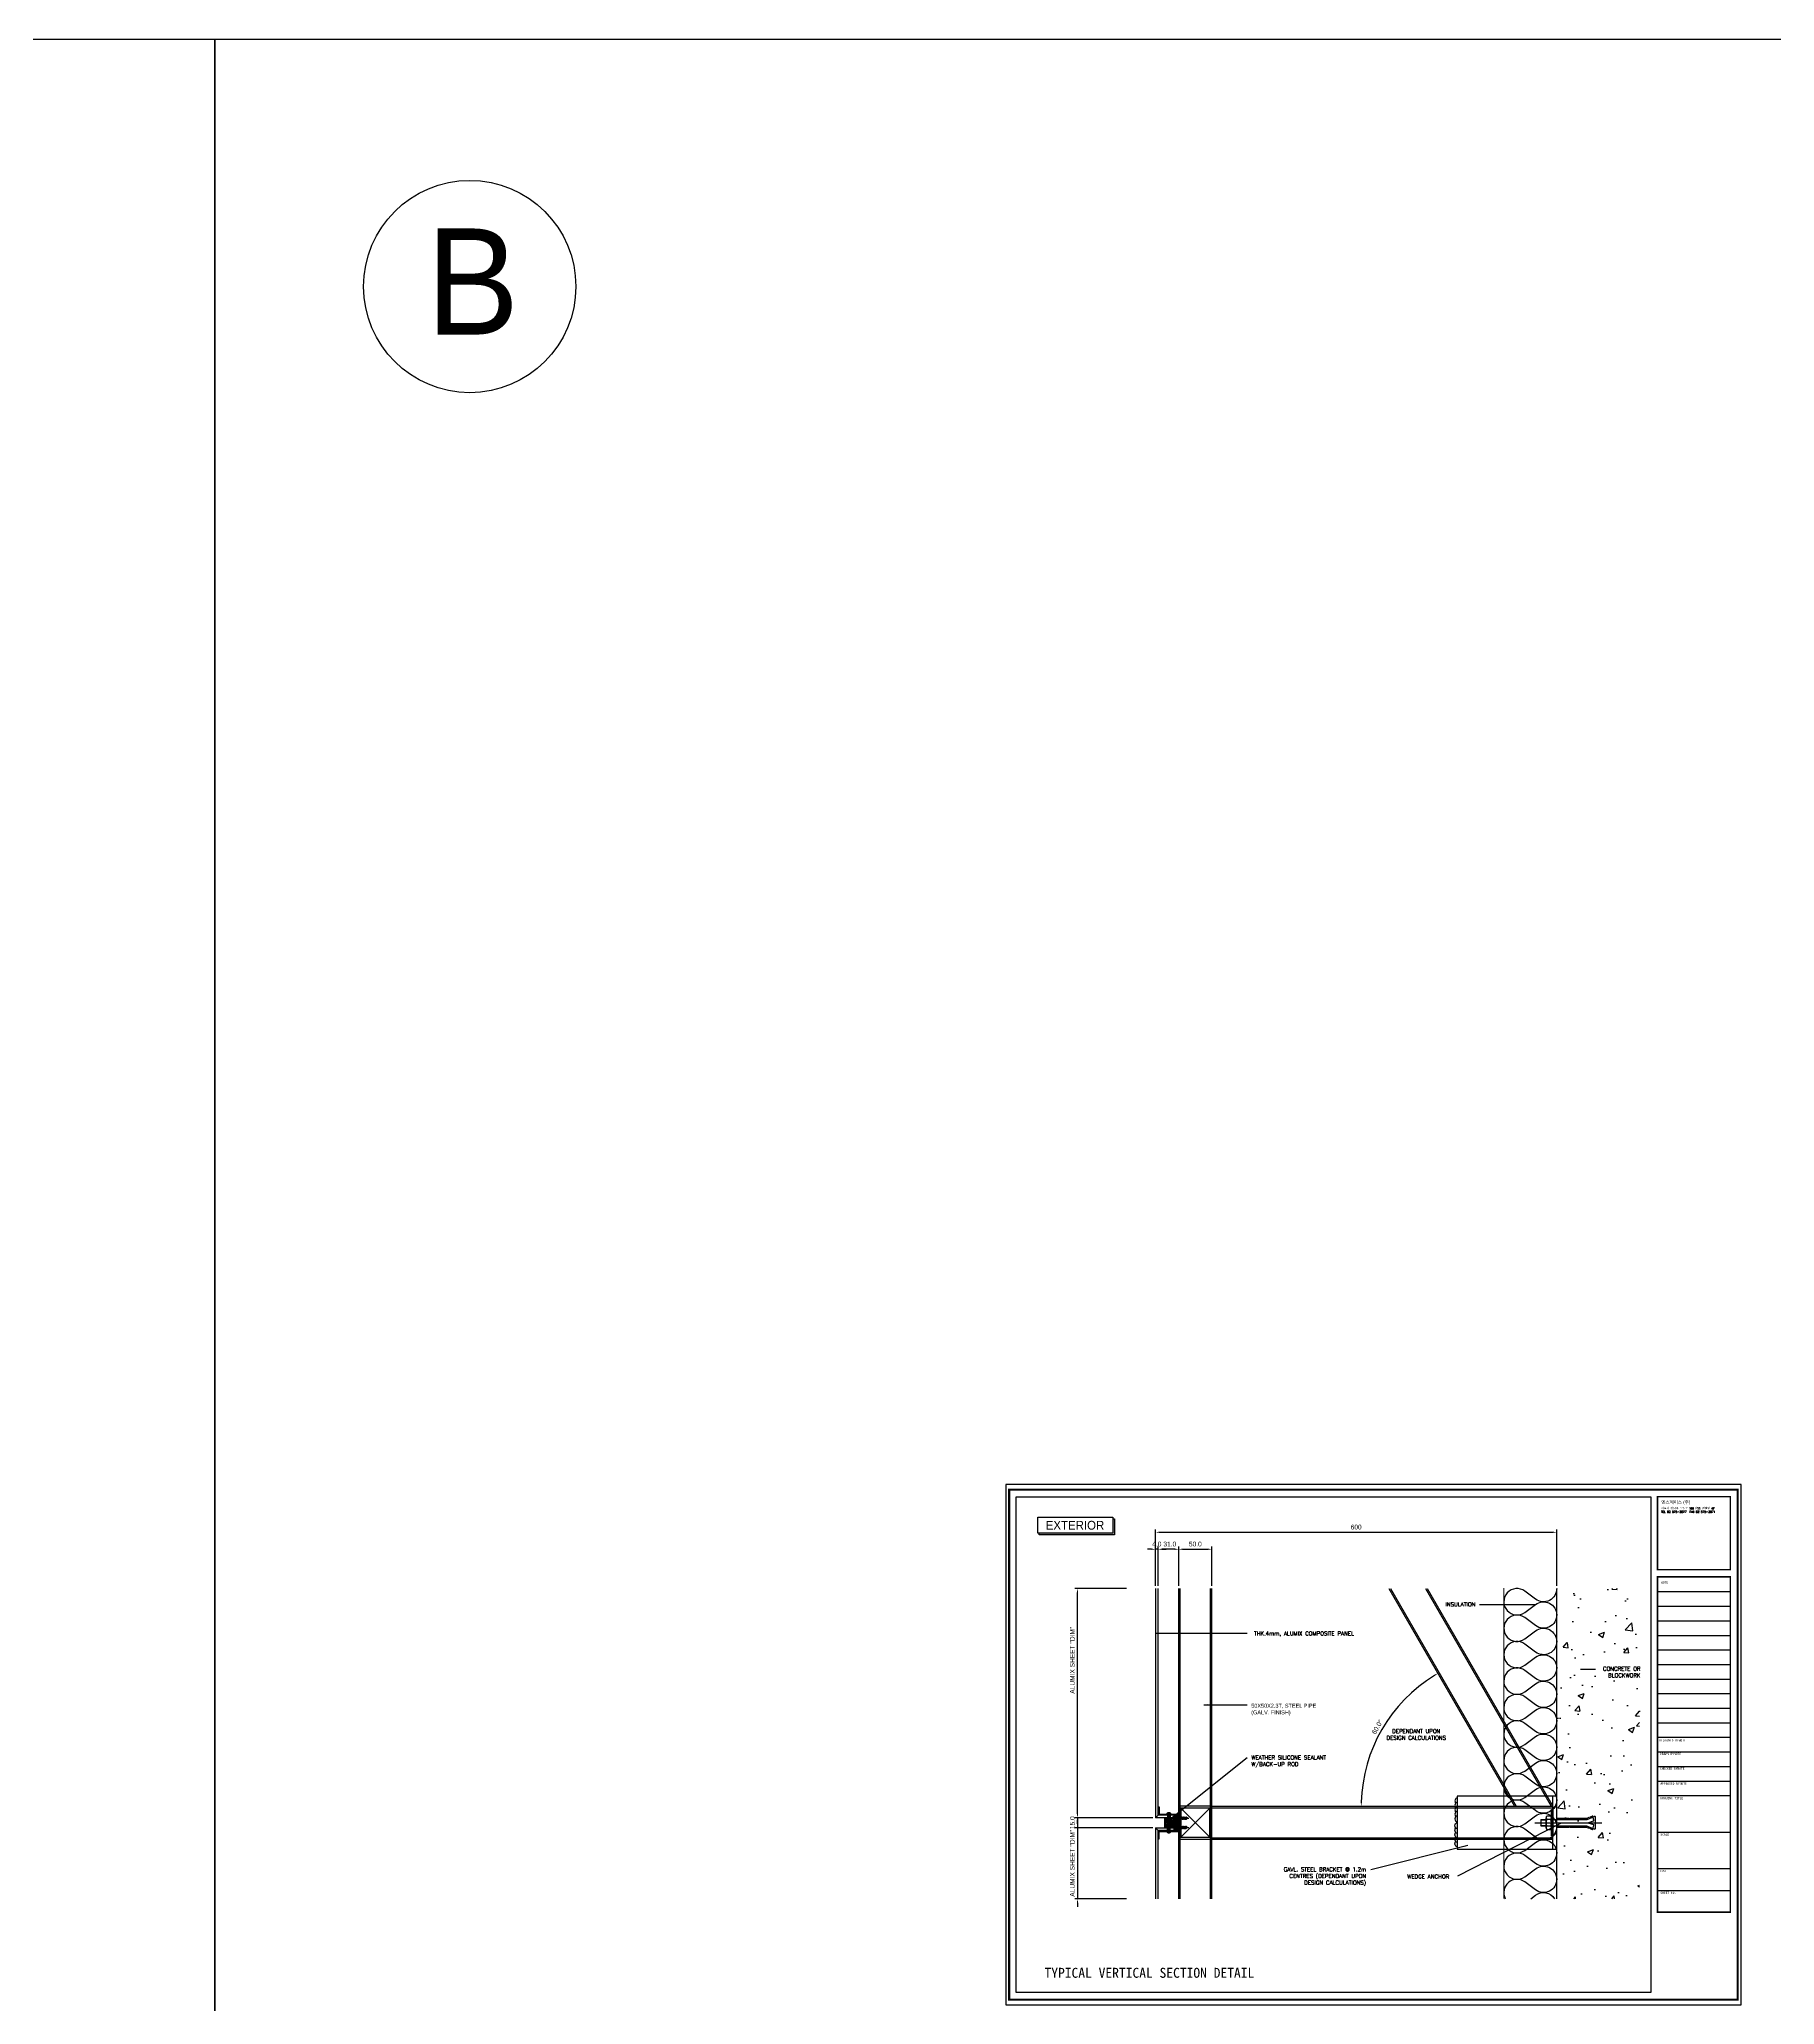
# Model space of a CAD drawing. Header units: millimetres. Extents: x 7297 to 60227, y -7497 to 19324.
# Drawn here: x 19291 to 21908, y 16361 to 19324 of the extents above; entities that cross this region are included whole.
import ezdxf
from ezdxf.enums import TextEntityAlignment as Align

# ---------------------------------------------------------------- set-up
doc = ezdxf.new("R2010")
doc.units = ezdxf.units.MM
doc.layers.add('NS_AL_PANEL', color=32, linetype='Continuous', lineweight=9)
for name, color, linetype in [('NS_BRACKET_NUTS', 1, 'Continuous'), ('NS_CAULKING', 8, 'Continuous'), ('NS_COL_MAGENTA', 6, 'Continuous'), ('NS_COL_WHITE', 7, 'Continuous'), ('NS_CON', 8, 'Continuous'), ('NS_CON_LINE', 2, 'Continuous'), ('NS_DIM', 1, 'Continuous'), ('NS_FORM', 7, 'Continuous'), ('NS_FRAME', 253, 'Continuous'), ('NS_INSUL', 8, 'Continuous'), ('NS_PIPE_FRAME', 2, 'Continuous'), ('NS_TEXT', 2, 'Continuous'), ('NS_TEXT_TITLE', 141, 'Continuous'), ('NS_WATERPROOF', 150, 'Continuous'), ('NS_WELD', 1, 'Continuous')]:
    doc.layers.add(name, color=color, linetype=linetype)
doc.styles.add('Expo M', font='Expo M.ttf')
doc.styles.add('HGTXT', font='romans.shx', dxfattribs={"bigfont": 'whgtxt.shx'})
doc.styles.add('HY울릉도L', font='')
doc.styles.add('M15-1', font='')
doc.styles.add('style1', font='simplex.shx')
doc.styles.get('HY울릉도L').set_extended_font_data('Dotum')
doc.styles.get('M15-1').set_extended_font_data('Dotum')
doc.dimstyles.new('N-SPACE', dxfattribs={"dimscale": 4, "dimtxt": 1.8, "dimasz": 1.5, "dimexe": 1, "dimexo": 1, "dimgap": 1, "dimtad": 1, "dimtoh": 1, "dimdec": 1, "dimzin": 1, "dimdsep": 46, "dimtxsty": 'Expo M', "dimcen": 2, "dimclrd": 1, "dimclre": 1, "dimclrt": 2, "dimadec": 1, "dimazin": 0, "dimtfac": 1, "dimtdec": 1, "dimtix": 1, "dimtmove": 1, "dimatfit": 3, "dimfxl": 1, "dimtolj": 1, "dimtzin": 1, "dimarcsym": 0})

# ---------------------------------------------------------------- blocks, each defined once
blk = doc.blocks.new('*D882')
at = {"layer": 'NS_DIM', "color": 1, "lineweight": -2, "transparency": 16777216}
for p, q in [((20856.3, 16648.7), (20856.3, 16654.7)), ((20970, 16642.7), (20852.3, 16642.7)), ((20970, 16627.7), (20852.3, 16627.7)), ((20856.3, 16642.7), (20856.3, 16627.7)), ((20856.3, 16621.7), (20856.3, 16615.7))]:
    blk.add_line(p, q, dxfattribs=at)
at = {"layer": 'NS_DIM', "color": 1, "transparency": 16777216}
for points in [[(20855.3, 16648.7), (20857.3, 16648.7), (20856.3, 16642.7)], [(20855.3, 16621.7), (20857.3, 16621.7), (20856.3, 16627.7)]]:
    blk.add_solid(points, dxfattribs=at)
at = {"layer": 'NS_DIM', "color": 2, "transparency": 16777216, "insert": (20848.6, 16635.2), "char_height": 7.2, "attachment_point": 5, "rotation": 90, "style": 'Expo M'}
blk.add_mtext('\\A1;15.0', dxfattribs=at)
blk = doc.blocks.new('*D881')
at = {"layer": 'NS_DIM', "color": 1, "lineweight": -2, "transparency": 16777216}
for p, q in [((20970, 16627.7), (20852.3, 16627.7)), ((20856.3, 16633.7), (20856.3, 16639.7)), ((20856.3, 16627.7), (20856.3, 16520.5)), ((20930.4, 16520.5), (20852.3, 16520.5)), ((20856.3, 16514.5), (20856.3, 16508.5))]:
    blk.add_line(p, q, dxfattribs=at)
at = {"layer": 'NS_DIM', "color": 1, "transparency": 16777216}
for points in [[(20855.3, 16633.7), (20857.3, 16633.7), (20856.3, 16627.7)], [(20855.3, 16514.5), (20857.3, 16514.5), (20856.3, 16520.5)]]:
    blk.add_solid(points, dxfattribs=at)
at = {"layer": 'NS_DIM', "color": 2, "transparency": 16777216, "insert": (20848.6, 16574.1), "char_height": 7.2, "attachment_point": 5, "rotation": 90, "style": 'Expo M'}
blk.add_mtext('\\A1;ALUMIX SHEET "DIM"', dxfattribs=at)
blk = doc.blocks.new('*D880')
at = {"layer": 'NS_DIM', "color": 1, "lineweight": -2, "transparency": 16777216}
for p, q in [((20930.4, 16988.1), (20852.3, 16988.1)), ((20856.3, 16648.7), (20856.3, 16982.1)), ((20970, 16642.7), (20852.3, 16642.7))]:
    blk.add_line(p, q, dxfattribs=at)
at = {"layer": 'NS_DIM', "color": 1, "transparency": 16777216}
for points in [[(20855.3, 16982.1), (20857.3, 16982.1), (20856.3, 16988.1)], [(20855.3, 16648.7), (20857.3, 16648.7), (20856.3, 16642.7)]]:
    blk.add_solid(points, dxfattribs=at)
at = {"layer": 'NS_DIM', "color": 2, "transparency": 16777216, "insert": (20848.6, 16880.1), "char_height": 7.2, "attachment_point": 5, "rotation": 90, "style": 'Expo M'}
blk.add_mtext('\\A1;ALUMIX SHEET "DIM"', dxfattribs=at)
blk = doc.blocks.new('set anchor')
for p, q in [((-8.9, 56.5), (-10.1, 59.4)), ((-3.7, 61.8), (-9.5, 60.5)), ((-5, 52), (-9.4, 62.2)), ((7.9, 64.5), (-7.9, 64.5)), ((0, 52.8), (-2.7, 61.3)), ((0, -27.2), (0, 74.1)), ((0, 52.8), (2.7, 61.3)), ((9.5, 60.5), (3.7, 61.8)), ((5, 52), (9.4, 62.2)), ((8.9, 56.5), (10.1, 59.4)), ((-8.9, 56.5), (-8, 56.8)), ((-8.2, 54.8), (-7.3, 55.2)), ((-7.1, 52), (-8.2, 54.8)), ((-7.3, 55.2), (-8, 56.8)), ((-7.1, 25.8), (-7.1, 52)), ((-5, -2), (-5, 52)), ((5, 52), (5, -2)), ((7.1, 52), (8.2, 54.8)), ((7.1, 52), (7.1, 25.8)), ((7.3, 55.2), (8, 56.8)), ((8.2, 54.8), (7.3, 55.2)), ((8.9, 56.5), (8, 56.8)), ((-20, 0), (20, 0)), ((-20, -2), (-20, 0)), ((-7.1, 25.8), (-5.8, 25.8)), ((-7.1, 6), (-7.1, 24.2)), ((-7.1, 24.2), (-5.8, 24.2)), ((-5.8, 24.2), (-5.8, 25.8)), ((7.1, 25.8), (5.8, 25.8)), ((5.8, 24.2), (5.8, 25.8)), ((7.1, 24.2), (5.8, 24.2)), ((7.1, 24.2), (7.1, 6)), ((20, 0), (20, -2)), ((20, -2), (-20, -2)), ((7.5, -2), (-7.5, -2)), ((7.5, -2), (-7.5, -2)), ((7.5, -10), (-7.5, -10)), ((-5, -3), (-5, -9)), ((-5, -17.4), (-5, -10)), ((5, -17.4), (-5, -17.4)), ((-4.2, -18.2), (-5, -17.4)), ((-4.2, -18.2), (-4.2, -10)), ((-4.2, -18.2), (4.2, -18.2)), ((4.2, -18.2), (4.2, -10)), ((5, -17.4), (4.2, -18.2)), ((5, -3), (5, -9)), ((5, -10), (5, -17.4))]:
    blk.add_line(p, q)
blk.add_lwpolyline([(5, -3, 0.202073), (-5, -3, 0.404145), (-10, -3), (-10, -9, 0.404145), (-5, -9, 0.202073), (5, -9, 0.404145), (10, -9), (10, -3, 0.404145)], format="xyb", close=True)
for centre, radius, start, end in [((-9.3, 59.7), 0.833, 102.5288, 201.8014), ((-7.9, 62.8), 1.67, 90, 203.4287), ((-3.5, 61), 0.833, 17.6501, 102.5288), ((3.5, 61), 0.833, 77.4712, 162.3499), ((7.9, 62.8), 1.67, 336.5713, 90), ((9.3, 59.7), 0.833, 338.1986, 77.4712)]:
    blk.add_arc(centre, radius, start, end)
blk = doc.blocks.new('AL-TEMPLATE')
at = {"color": 8}
for p, q in [((2716.8, 1393), (2800, 1393)), ((2716.8, 1376.3), (2800, 1376.3)), ((2716.8, 1359.7), (2800, 1359.7)), ((2716.8, 1343), (2800, 1343)), ((2716.8, 1326.4), (2800, 1326.4)), ((2716.8, 1309.8), (2800, 1309.8)), ((2716.8, 1293.1), (2800, 1293.1)), ((2716.8, 1276.5), (2800, 1276.5)), ((2716.8, 1259.8), (2800, 1259.8)), ((2716.8, 1243.2), (2800, 1243.2)), ((2716.8, 1209.9), (2800, 1209.9)), ((2716.8, 1193.3), (2800, 1193.3)), ((2716.8, 1176.6), (2800, 1176.6)), ((2716.8, 1118.4), (2800, 1118.4)), ((2716.8, 1076.8), (2800, 1076.8)), ((2716.8, 1051.8), (2800, 1051.8))]:
    blk.add_line(p, q, dxfattribs=at)
at = {"color": 7, "ltscale": 2}
blk.add_lwpolyline([(1972.3, 1515.2), (1972.3, 921.2), (2812.3, 921.2), (2812.3, 1515.2)], close=True, dxfattribs=at)
at = {"color": 8}
for points, const_width in [([(1976.3, 1509.4), (2808.3, 1509.4), (2808.3, 927), (1976.3, 927)], 2.5), ([(2716.8, 1501.3), (2800, 1501.3), (2800, 1418.1), (2716.8, 1418.1)], 1.66), ([(2716.8, 1409.8), (2800, 1409.8), (2800, 1026.9), (2716.8, 1026.9)], 1.66)]:
    blk.add_lwpolyline(points, close=True, dxfattribs=dict(at, const_width=const_width))
at = {"color": 9}
blk.add_lwpolyline([(1984.1, 1501.3), (2709.1, 1501.3), (2709.1, 935.2), (1984.1, 935.2)], close=True, dxfattribs=at)
at = {"color": 8, "const_width": 1.66}
for points in [[(2716.8, 1226.6), (2800, 1226.6)], [(2716.8, 1160), (2800, 1160)]]:
    blk.add_lwpolyline(points, dxfattribs=at)
at = {"insert": (2720.9, 1489.2), "char_height": 2.349, "attachment_point": 1, "style": 'HGTXT'}
blk.add_mtext('서울시 강남구 논현로 161길11 엔빌딩 4F\\PTEL 02 575-2077  FAX 02 575-2071', dxfattribs=at)
at = {"color": 146, "true_color": 0x105689, "insert": (2721.1, 1496.9), "char_height": 3.67, "attachment_point": 1, "style": 'HGTXT'}
blk.add_mtext('{\\fExpo M|b0|i0|c129|p18;엔스페이스 (주)}', dxfattribs=at)
at = {"color": 8, "width": 438.968, "attachment_point": 1}
for s, insert, char_height in [('NOTE', (2720.8, 1404.7), 2.56), ('DESIGNED BYNOTE', (2719, 1224.4), 2.556), ('CHECKED BYNOTE', (2719.6, 1192.2), 2.556), ('DRAWN BYNOTE', (2719.6, 1209), 2.556), ('APPROVED BYNOTE', (2720.1, 1175), 2.556), ('DRAWING TITLE', (2720.1, 1158.4), 2.556), ('SCALE', (2720.1, 1116.8), 2.56), ('{\\fﾱﾼﾸﾲ|b0|i0|c129|p49;DATE}', (2720.1, 1075.2), 2.556), ('SHEET NO.', (2720.1, 1050.2), 2.56)]:
    blk.add_mtext(s, dxfattribs=dict(at, insert=insert, char_height=char_height))
blk = doc.blocks.new('*D879')
at = {"layer": 'NS_DIM', "color": 1, "lineweight": -2, "transparency": 16777216}
for p, q in [((20978, 16992.3), (20978, 17051.4)), ((21003, 17047.4), (20984, 17047.4)), ((21009, 16992.3), (21009, 17051.4))]:
    blk.add_line(p, q, dxfattribs=at)
at = {"layer": 'NS_DIM', "color": 1, "transparency": 16777216}
for points in [[(20984, 17048.4), (20984, 17046.4), (20978, 17047.4)], [(21003, 17048.4), (21003, 17046.4), (21009, 17047.4)]]:
    blk.add_solid(points, dxfattribs=at)
at = {"layer": 'NS_DIM', "color": 2, "transparency": 16777216, "insert": (20995.5, 17055.2), "char_height": 7.2, "attachment_point": 5, "style": 'Expo M'}
blk.add_mtext('\\A1;31.0', dxfattribs=at)
blk = doc.blocks.new('*D878')
at = {"layer": 'NS_DIM', "color": 1, "lineweight": -2, "transparency": 16777216}
for p, q in [((20968, 17047.4), (20962, 17047.4)), ((20974, 16992.3), (20974, 17051.4)), ((20978, 17047.4), (20974, 17047.4)), ((20978, 16992.3), (20978, 17051.4)), ((20984, 17047.4), (20990, 17047.4))]:
    blk.add_line(p, q, dxfattribs=at)
at = {"layer": 'NS_DIM', "color": 1, "transparency": 16777216}
for points in [[(20968, 17048.4), (20968, 17046.4), (20974, 17047.4)], [(20984, 17048.4), (20984, 17046.4), (20978, 17047.4)]]:
    blk.add_solid(points, dxfattribs=at)
at = {"layer": 'NS_DIM', "color": 2, "transparency": 16777216, "insert": (20976, 17055.2), "char_height": 7.2, "attachment_point": 5, "style": 'Expo M'}
blk.add_mtext('\\A1;4.0', dxfattribs=at)
blk = doc.blocks.new('*D877')
at = {"layer": 'NS_DIM', "color": 1, "lineweight": -2, "transparency": 16777216}
for p, q in [((20974, 16992.3), (20974, 17077)), ((20980, 17073), (21573, 17073)), ((21579, 16992.3), (21579, 17077))]:
    blk.add_line(p, q, dxfattribs=at)
at = {"layer": 'NS_DIM', "color": 1, "transparency": 16777216}
for points in [[(20980, 17074), (20980, 17072), (20974, 17073)], [(21573, 17074), (21573, 17072), (21579, 17073)]]:
    blk.add_solid(points, dxfattribs=at)
at = {"layer": 'NS_DIM', "color": 2, "transparency": 16777216, "insert": (21276.5, 17080.8), "char_height": 7.2, "attachment_point": 5, "style": 'Expo M'}
blk.add_mtext('\\A1;600', dxfattribs=at)
blk = doc.blocks.new('*D876')
at = {"layer": 'NS_DIM', "color": 1, "lineweight": -2, "transparency": 16777216}
for p, q in [((21009, 16992.3), (21009, 17051.4)), ((21015, 17047.4), (21053, 17047.4)), ((21059, 16992.3), (21059, 17051.4))]:
    blk.add_line(p, q, dxfattribs=at)
at = {"layer": 'NS_DIM', "color": 1, "transparency": 16777216}
for points in [[(21015, 17048.4), (21015, 17046.4), (21009, 17047.4)], [(21053, 17048.4), (21053, 17046.4), (21059, 17047.4)]]:
    blk.add_solid(points, dxfattribs=at)
at = {"layer": 'NS_DIM', "color": 2, "transparency": 16777216, "insert": (21034, 17055.2), "char_height": 7.2, "attachment_point": 5, "style": 'Expo M'}
blk.add_mtext('\\A1;50.0', dxfattribs=at)
blk = doc.blocks.new('*D875')
at = {"layer": 'NS_DIM', "color": 1, "lineweight": -2, "transparency": 16777216}
blk.add_arc((21515.3, 16660.2), 231.1, 121.4877, 178.5123, dxfattribs=at)
at = {"layer": 'NS_DIM', "color": 1, "transparency": 16777216}
for points in [[(21394, 16858.1), (21395.1, 16856.4), (21399.7, 16860.3)], [(21285.3, 16666.2), (21283.3, 16666.2), (21284.2, 16660.2)]]:
    blk.add_solid(points, dxfattribs=at)
at = {"layer": 'NS_DIM', "color": 2, "transparency": 16777216, "insert": (21308.4, 16779.6), "char_height": 7.2, "attachment_point": 5, "rotation": 60, "style": 'Expo M'}
blk.add_mtext('\\A1;60.0°', dxfattribs=at)
blk = doc.blocks.new('피스')
for p, q in [((-4, 1.5), (-4, 1)), ((-4, 1.5), (4, 1.5)), ((-3, 0), (3, 0)), ((-0.5, 3), (-0.4, 2.3)), ((-0.4, 2.3), (0.4, 2.3)), ((0, 5), (0, -16.8)), ((0.5, 3), (0.4, 2.3)), ((4, 1.5), (4, 1)), ((2, -1.5), (-2, -2)), ((-1.5, -1.5), (-2, -2)), ((-2, -2), (-1.5, -2.5)), ((-1.5, -3.5), (-2, -4)), ((2, -3.5), (-2, -4)), ((-2, -4), (-1.5, -4.5)), ((-1.5, -5.5), (-2, -6)), ((2, -5.5), (-2, -6)), ((-2, -6), (-1.5, -6.5)), ((-1.5, -7.5), (-2, -8)), ((2, -7.5), (-2, -8)), ((-2, -8), (-1.5, -8.5)), ((-1.5, -9.5), (-2, -10)), ((2, -9.5), (-2, -10)), ((-2, -10), (-1.5, -10.5)), ((-1.5, -0.5), (-1.5, -1.5)), ((1.5, -1), (-1.5, -1.5)), ((1.5, -2), (-1.5, -2.5)), ((-1.5, -2.5), (-1.5, -3.5)), ((1.5, -3), (-1.5, -3.5)), ((1.5, -4), (-1.5, -4.5)), ((-1.5, -4.5), (-1.5, -5.5)), ((1.5, -5), (-1.5, -5.5)), ((1.5, -6), (-1.5, -6.5)), ((-1.5, -6.5), (-1.5, -7.5)), ((1.5, -7), (-1.5, -7.5)), ((1.5, -8), (-1.5, -8.5)), ((-1.5, -8.5), (-1.5, -9.5)), ((1.5, -9), (-1.5, -9.5)), ((1.5, -10), (-1.5, -10.5)), ((-1.5, -10.5), (-1.5, -13.5)), ((0, -15), (-1.5, -13.5)), ((-1.3, -13.5), (-1.3, -12)), ((0, -15), (-1.3, -13.5)), ((0, -15), (1.5, -13)), ((1.5, -13), (0.6, -11.5)), ((1.5, -0.5), (1.5, -1)), ((1.5, -1), (2, -1.5)), ((2, -1.5), (1.5, -2)), ((1.5, -2), (1.5, -3)), ((1.5, -3), (2, -3.5)), ((2, -3.5), (1.5, -4)), ((1.5, -4), (1.5, -5)), ((1.5, -5), (2, -5.5)), ((2, -5.5), (1.5, -6)), ((1.5, -6), (1.5, -7)), ((1.5, -7), (2, -7.5)), ((2, -7.5), (1.5, -8)), ((1.5, -8), (1.5, -9)), ((1.5, -9), (2, -9.5)), ((2, -9.5), (1.5, -10)), ((1.5, -10), (1.5, -13))]:
    blk.add_line(p, q)
for centre, radius, start, end in [((0, -3.1), 6.08, 94.7146, 131.1121), ((-3, 1), 1, 180, 270), ((-2, -0.5), 0.5, 0, 90), ((0, -3.1), 6.08, 48.8879, 85.2854), ((2, -0.5), 0.5, 90, 180), ((3, 1), 1, 270, 0), ((-0.3, -12), 1, 30.0863, 180)]:
    blk.add_arc(centre, radius, start, end)
blk = doc.blocks.new('N-SCREW')
blk.add_blockref('피스', (17.3, -1))
blk = doc.blocks.new('md-01')
blk.add_lwpolyline([(3059.8, 4337.6), (3059.8, 4328.6), (3043.3, 4328.6), (3030.3, 4328.6), (3030.3, 4316.1), (3031.8, 4316.1), (3031.8, 4327.1), (3043.3, 4327.1), (3061.3, 4327.1), (3061.3, 4330.1), (3061, 4330.4), (3061.3, 4330.7), (3061, 4331), (3061.3, 4331.3), (3061, 4331.6), (3061.3, 4331.9), (3061, 4332.2), (3061.3, 4332.5), (3061, 4332.8), (3061.3, 4333.1), (3061, 4333.4), (3061.3, 4333.7), (3061, 4334), (3061.3, 4334.3), (3061, 4334.6), (3061.3, 4334.9), (3061.3, 4337.6)], close=True)
at = {"xscale": -1, "rotation": 90}
blk.add_blockref('N-SCREW', (3058.7, 4350.4), dxfattribs=at)
blk = doc.blocks.new('RIVET')
for p, q in [((-1.1, -3.9), (-1.1, 3.9)), ((5, 1.8), (-1.1, 1.8)), ((5, 0.8), (-1.1, 0.8)), ((7.3, -1.8, 0), (7.3, 1.8, 0)), ((5, -0.8), (-1.1, -0.8)), ((5, -1.8), (-1.1, -1.8))]:
    blk.add_line(p, q)
at = {"ltscale": 3}
for p, q in [((0, 4.9), (0, -4.9)), ((5, 1.8), (5, -1.8))]:
    blk.add_line(p, q, dxfattribs=at)
for centre, radius, start, end in [((0, 3.9), 1.05, 90, 180), ((6.2, 1.2), 1.3, 27.3471, 152.6529), ((5.8, 0, 0), 2.2, 313.0029, 46.9971), ((0, -3.9), 1.05, 180, 270), ((6.2, -1.2), 1.3, 207.3471, 332.6529)]:
    blk.add_arc(centre, radius, start, end)
blk = doc.blocks.new('SEMI-OPEN')
at = {"ltscale": 3}
h = blk.add_hatch(dxfattribs=at)
h.set_pattern_fill('DOTS', color=256, scale=5, angle=90, style=0)
h.set_pattern_definition([(90, (-121159.27076, -3753735.47985), (-0.3125, 0.15625), [0, -0.3125])])
h.paths.add_polyline_path([(11057.4, 2394.8), (11057.4, 2393.8), (11058.9, 2393.8, 0.414222), (11057.9, 2392.8), (11057.9, 2392.3, 0.160163), (11061.4, 2390.8), (11061.5, 2391.4), (11062.3, 2391.4), (11062.4, 2390.8, 0.160163), (11065.9, 2392.3), (11065.9, 2392.8, 0.414214), (11064.9, 2393.8), (11066.4, 2393.8), (11066.4, 2387.8), (11062.4, 2387.8), (11047.4, 2387.8), (11043.4, 2387.8), (11043.4, 2393.8), (11044.9, 2393.8, 0.414214), (11043.9, 2392.8), (11043.9, 2392.3, 0.160163), (11047.4, 2390.8), (11047.5, 2391.4), (11048.3, 2391.4), (11048.4, 2390.8, 0.160163), (11051.9, 2392.3), (11051.9, 2392.8, 0.414214), (11050.9, 2393.8), (11052.4, 2393.8), (11052.4, 2394.8)])
h = blk.add_hatch(dxfattribs=at)
h.set_pattern_fill('ANSI37', color=256, scale=15, angle=90, style=0)
h.set_pattern_definition([(135, (-122009.2709, -3753737.4799), (-1.3258252147, -1.3258252147), []), (225, (-122009.2709, -3753737.4799), (1.3258252147, -1.3258252147), [])])
edge = h.paths.add_edge_path()
edge.add_line((11047.4, 2387.8), (11047.4, 2385.2))
edge.add_arc((11047.4, 2384.2), 1.05, 0, 90, ccw=False)
edge.add_line((11048.5, 2384.2), (11048.5, 2376.5))
edge.add_arc((11047.4, 2376.5), 1.05, -90, 0, ccw=False)
edge.add_line((11047.4, 2375.4), (11047.4, 2374.6))
edge.add_line((11047.4, 2374.6), (11062.4, 2374.6))
edge.add_line((11062.4, 2374.6), (11062.4, 2375.4))
edge.add_arc((11062.4, 2376.5), 1.05, 180, 270, ccw=False)
edge.add_line((11061.4, 2376.5), (11061.4, 2384.2))
edge.add_arc((11062.4, 2384.2), 1.05, 90, 180, ccw=False)
edge.add_line((11062.4, 2385.2), (11062.4, 2387.8))
edge.add_line((11062.4, 2387.8), (11047.4, 2387.8))
h = blk.add_hatch()
h.set_pattern_fill('ANSI37', color=256, angle=90, style=0)
h.set_pattern_definition([(135, (76770.76768, -191608.29066), (-0.08838834765, -0.08838834765), []), (225, (76770.76768, -191608.29066), (0.08838834765, -0.08838834765), [])])
h.paths.add_polyline_path([(11047.4, 2374.1), (11047.4, 2374.6), (11062.4, 2374.6), (11062.4, 2374.1)])
for p, q in [((11047.4, 2387.8, 0), (11062.4, 2387.8, 0)), ((11062.4, 2387.8, 0), (11047.4, 2387.8, 0)), ((11062.4, 2374.6, 0), (11047.4, 2374.6, 0)), ((11062.4, 2374.1, 0), (11047.4, 2374.1, 0))]:
    blk.add_line(p, q)
at = {"xscale": -1}
blk.add_blockref('RIVET', (11047.4, 2380.3, 0), dxfattribs=at)
blk.add_blockref('RIVET', (11062.4, 2380.3, 0))
blk = doc.blocks.new('*U98')
for p, q in [((1, 50), (0, 50)), ((0, 49), (0, 50)), ((0, 49), (0, 1)), ((49, 50), (1, 50)), ((3.2, 3.2), (46.8, 46.8)), ((46.8, 3.2), (3.2, 46.8)), ((49, 50), (50, 50)), ((50, 49), (50, 50)), ((50, 1), (50, 49)), ((0, 1), (0, 0)), ((1, 0), (0, 0)), ((50, 1), (50, 0)), ((1, 0), (49, 0)), ((49, 0), (50, 0))]:
    blk.add_line(p, q)
blk.add_lwpolyline([(3.2, 46.8), (3.2, 3.2), (46.8, 3.2), (46.8, 46.8)], close=True)
for centre, start, end in [((1, 49), 90, 180), ((49, 49), 0, 90), ((1, 1), 180, 270), ((49, 1), 270, 0)]:
    blk.add_arc(centre, 1, start, end)

msp = doc.modelspace()

# ---------------------------------------------------------------- hatches: boundary and pattern name
at = {"layer": 'NS_COL_MAGENTA'}
msp.add_hatch(color=256, dxfattribs=at).paths.add_polyline_path([(20912.16, 17093.02), (20909.76, 17093.02), (20909.76, 17071.49), (20798.73, 17071.49), (20798.73, 17068.93), (20912.16, 17068.93)])
at = {"layer": 'NS_CON'}
h = msp.add_hatch(dxfattribs=at)
h.set_pattern_fill('AR-CONC', color=256, scale=0.5, style=0)
h.set_pattern_definition([(50, (23688.4, 3087.826), (91.09233, -7.96954), [9.525, -104.775]), (355, (23688.4, 3087.83), (-17.6217, 95.5284), [7.62, -83.8203]), (100.45144, (23695.99, 3087.16), (73.4706, 87.5589), [8.095, -89.0451]), (46.1842, (23688.4, 3113.23), (135.5395, -21.0212), [14.2875, -157.1625]), (96.6356, (23699.7, 3111.47), (118.7021, 123.7131), [12.1425, -133.5678]), (351.1842, (23688.4, 3113.23), (118.702, 123.713), [11.43, -125.7299]), (21, (23701.1, 3106.876), (75.8072, -51.1326), [9.525, -104.775]), (326, (23701.1, 3106.88), (30.901, 92.094), [7.62, -83.82]), (71.45144, (23707.42, 3102.615), (106.7082, 40.9614), [8.095, -89.04497]), (37.5, (23688.403, 3087.826), (1.5443, 42.27752), [0, -82.804, 0, -85.09, 0, -84.1375]), (7.5, (23688.403, 3087.826), (33.40983, 50.09029), [0, -48.514, 0, -80.899, 0, -32.0675]), (327.5, (23660.082, 3087.826), (67.7953, -2.86437), [0, -31.75, 0, -99.06, 0, -131.445]), (317.5, (23647.38, 3087.826), (74.0646, 12.71325), [0, -41.275, 0, -65.786, 0, -93.345])])
h.paths.add_polyline_path([(21579, 16988.28), (21703.67, 16988.28), (21703.67, 16520.65), (21579, 16520.65)])

# ---------------------------------------------------------------- linework, layer by layer
at = {"layer": 'NS_AL_PANEL'}
for p, q in [((20974, 16988.28), (20974, 16642.66)), ((20974.5, 16988.28), (20974.5, 16643.16)), ((20977.5, 16988.28), (20977.5, 16646.16)), ((20978, 16988.28), (20978, 16646.66)), ((21001.5, 16642.66), (20974, 16642.66)), ((20974, 16520.65), (20974, 16627.66)), ((21001.5, 16627.66), (20974, 16627.66)), ((20978, 16646.66), (20974.5, 16643.16)), ((21001.5, 16643.16), (20974.5, 16643.16)), ((20974.5, 16520.65), (20974.5, 16627.16)), ((21001.5, 16627.16), (20974.5, 16627.16)), ((20978, 16623.66), (20974.5, 16627.16)), ((20977.5, 16520.65), (20977.5, 16624.16)), ((20978, 16520.65), (20978, 16623.66)), ((21001.5, 16642.66), (21001.5, 16646.66)), ((21001.5, 16627.66), (21001.5, 16623.66))]:
    msp.add_line(p, q, dxfattribs=at)
at = {"layer": 'NS_BRACKET_NUTS'}
for p, q in [((21573, 16595.16), (21573, 16675.16)), ((21579, 16662.48), (21573, 16656.48)), ((21579, 16661.07), (21573, 16655.07)), ((21579, 16621.93), (21573, 16615.93)), ((21579, 16620.51), (21573, 16614.51))]:
    msp.add_line(p, q, dxfattribs=at)
msp.add_lwpolyline([(21579, 16675.16), (21429, 16675.16), (21429, 16595.16), (21579, 16595.16)], close=True, dxfattribs=at)
at = {"layer": 'NS_CAULKING'}
msp.add_lwpolyline([(21539.93, 16520.65), (21546.92, 16525.86, -0.432535), (21575.76, 16520.65, -0.432535)], format="xyb", dxfattribs=at)
at = {"layer": 'NS_COL_MAGENTA'}
msp.add_lwpolyline([(20796.33, 17095.58), (20909.76, 17095.58), (20909.76, 17071.49), (20796.33, 17071.49)], close=True, dxfattribs=at)
msp.add_lwpolyline([(20909.76, 17093.02), (20912.16, 17093.02), (20912.16, 17068.93), (20798.73, 17068.93), (20798.73, 17071.49)], dxfattribs=at)
at = {"layer": 'NS_CON_LINE'}
msp.add_line((21579, 16520.65), (21579, 16988.28), dxfattribs=at)
at = {"layer": 'NS_FORM'}
for points in [[(7297.45, 19323.52), (19555.55, 19323.52), (19555.55, -2069.48), (7297.45, -2069.48)], [(19555.55, 19323.52), (31813.65, 19323.52), (31813.65, 2043.6), (19555.55, 2043.6)]]:
    msp.add_lwpolyline(points, close=True, dxfattribs=at)
at = {"layer": 'NS_FRAME'}
for p, q in [((21009, 16520.65), (21009, 16988.28)), ((21059, 16520.65), (21059, 16988.28)), ((21325.82, 16988.28), (21515.26, 16660.16)), ((21328.48, 16988.28), (21517.92, 16660.16)), ((21380.9, 16988.28), (21570.34, 16660.16)), ((21383.56, 16988.28), (21573, 16660.16)), ((21059, 16660.16), (21573, 16660.16)), ((21059, 16657.86), (21573, 16657.86)), ((21059, 16612.46), (21573, 16612.46)), ((21059, 16610.16), (21573, 16610.16))]:
    msp.add_line(p, q, dxfattribs=at)
at = {"layer": 'NS_FRAME', "ltscale": 8}
for p, q in [((21011.3, 16520.65), (21011.3, 16988.28)), ((21056.7, 16520.65), (21056.7, 16988.28))]:
    msp.add_line(p, q, dxfattribs=at)
at = {"layer": 'NS_INSUL'}
for points in [[(21579, 16988.28, -0.6172013), (21546.87, 16972.17), (21530.84, 16984.19, 1.9828867), (21530.79, 16952.21), (21546.92, 16964.22, -0.6112457), (21579, 16948.35, -0.6159255), (21546.87, 16932.32), (21530.84, 16944.33, 1.9828867), (21530.79, 16912.36), (21546.92, 16924.37, -0.6112456), (21579, 16908.5, -0.6159256), (21546.87, 16892.46), (21530.84, 16904.48, 1.9828867), (21530.79, 16872.51), (21546.92, 16884.52, -0.6112455), (21579, 16868.65, -0.6159257), (21546.87, 16852.61), (21530.84, 16864.63, 1.9828867), (21530.79, 16832.65), (21546.92, 16844.67, -0.6112457), (21579, 16828.8, -0.6159255), (21546.87, 16812.76), (21530.84, 16824.78, 1.9828867), (21530.79, 16792.8), (21546.92, 16804.82, -0.6112452), (21579, 16788.95, -0.615926), (21546.87, 16772.91), (21530.84, 16784.93, 1.9828867), (21530.79, 16752.95), (21546.92, 16764.97, -0.6112451), (21579, 16749.1, -0.6159262), (21546.87, 16733.06), (21530.84, 16745.08, 1.9828867), (21530.79, 16713.1), (21546.92, 16725.11, -0.611245), (21579, 16709.24, -0.6159262), (21546.87, 16693.21), (21530.84, 16705.23, 1.9828867), (21530.79, 16673.25), (21546.92, 16685.26, -0.6112452), (21579, 16669.39, -0.615926), (21546.87, 16653.36), (21530.84, 16665.37, 1.9828867), (21530.79, 16633.4), (21546.92, 16645.41, -0.6112458), (21579, 16629.54, -0.081167), (21577.93, 16623.15, -0.081167)], [(21579, 16868.72, -0.6172013), (21546.87, 16852.61), (21530.84, 16864.63, 1.9828867), (21530.79, 16832.65), (21546.92, 16844.67, -0.6112457), (21579, 16828.8, -0.6159255), (21546.87, 16812.76), (21530.84, 16824.78, 1.9828867), (21530.79, 16792.8), (21546.92, 16804.82, -0.6112456), (21579, 16788.95, -0.6159256), (21546.87, 16772.91), (21530.84, 16784.93, 1.9828867), (21530.79, 16752.95), (21546.92, 16764.97, -0.6112455), (21579, 16749.1, -0.6159257), (21546.87, 16733.06), (21530.84, 16745.08, 1.9828867), (21530.79, 16713.1), (21546.92, 16725.11, -0.6112457), (21579, 16709.24, -0.6159255), (21546.87, 16693.21), (21530.84, 16705.23, 1.9828867), (21530.79, 16673.25), (21546.92, 16685.26, -0.6112452), (21579, 16669.39, -0.615926), (21546.87, 16653.36), (21530.84, 16665.37, 1.9828867), (21530.79, 16633.4), (21546.92, 16645.41, -0.6112451), (21579, 16629.54, -0.6159262), (21546.87, 16613.5), (21530.84, 16625.52, 1.9828867), (21530.79, 16593.55), (21546.92, 16605.56, -0.611245), (21579, 16589.69, -0.6159262), (21546.87, 16573.65), (21530.84, 16585.67, 1.9828867), (21530.79, 16553.69), (21546.92, 16565.71, -0.6112452), (21579, 16549.84, -0.615926), (21546.87, 16533.8), (21530.84, 16545.82, 0.7963844), (21501.37, 16520.65, 0.7963844)]]:
    msp.add_lwpolyline(points, format="xyb", dxfattribs=at)
at = {"layer": 'NS_PIPE_FRAME'}
msp.add_line((21009, 16634.76), (21009, 16635.36), dxfattribs=at)
at = {"layer": 'NS_TEXT'}
msp.add_circle((19939.96, 18950.86), 160, dxfattribs=at)
at = {"layer": 'NS_WATERPROOF', "ltscale": 25, "const_width": 1.33}
msp.add_lwpolyline([(21499.11, 16988.87), (21499.11, 16520.65)], dxfattribs=at)
at = {"layer": 'NS_WELD'}
for centre, major_axis, start_param, end_param in [((21429, 16668.1), (0, 4.52), 0, 2.4188584), ((21429, 16661.33), (0, 4.52), 0, 2.4188584), ((21429, 16654.55), (0, 4.52), 0, 2.4188584), ((21429, 16647.78), (0, 4.52), 0, 2.4188584), ((21429, 16641.01), (0, -4.52), 3.1415927, 6.2831853)]:
    msp.add_ellipse(centre, major_axis=major_axis, ratio=0.7728374, start_param=start_param, end_param=end_param, dxfattribs=at)
at = {"layer": 'NS_WELD', "extrusion": (0, 0, -1)}
for centre, end_param in [((21429, 16623.87), 5.5604511), ((21429, 16617.1), 5.5604511), ((21429, 16630.64), 6.2831853), ((21429, 16610.33), 5.5604511), ((21429, 16603.55), 5.5604511)]:
    msp.add_ellipse(centre, major_axis=(0, 4.52), ratio=0.7728374, start_param=3.1415927, end_param=end_param, dxfattribs=at)

# ---------------------------------------------------------------- block references
at = {"layer": 'NS_BRACKET_NUTS', "rotation": 270}
msp.add_blockref('set anchor', (21573, 16635.16), dxfattribs=at)
at = {"layer": 'NS_COL_WHITE', "xscale": -1, "rotation": 180}
msp.add_blockref('md-01', (17947.72, 20975.3), dxfattribs=at)
at = {"layer": 'NS_COL_WHITE', "rotation": 270}
msp.add_blockref('SEMI-OPEN', (18613.74, 27690.1, 0), dxfattribs=at)
at = {"layer": 'NS_COL_WHITE'}
msp.add_blockref('md-01', (17947.72, 12295.03), dxfattribs=at)
at = {"layer": 'NS_FORM', "xscale": 1.32, "yscale": 1.32, "zscale": 1.32}
msp.add_blockref('AL-TEMPLATE', (18144.73, 15144.82), dxfattribs=at)
at = {"layer": 'NS_PIPE_FRAME'}
msp.add_blockref('*U98', (21009, 16610.16), dxfattribs=at)

# ---------------------------------------------------------------- texts
at = {"layer": 'NS_TEXT', "char_height": 6, "style": 'style1'}
for s, insert, width, attachment_point in [('INSULATION', (21456.3, 16967.39), 63.0132, 3), ('\\pxql;THK.4mm, ALUMIX COMPOSITE PANEL', (21304.18, 16923.49), 181.6972, 3), ('CONCRETE OR \\PBLOCKWORK', (21705.24, 16870.32), 147.6327, 3), ('\\pxql;{\\fHY울릉도L|b0|i0|c129|p18;50X50X2.3T, STEEL PIPE \\P(GALV. FINISH)}', (21286.86, 16814.52), 168.5268, 3), ('\\pxqc;DEPENDANT UPON \\PDESIGN CALCULATIONS', (21269.98, 16776.24), 194.3718, 1), ('\\pxql;WEATHER SILICONE SEALANT\\PW/BACK-UP ROD', (21118.56, 16736.48), 147.6327, 1), ('\\pxqr;GAVL. STEEL BRACKET @ 1.2m CENTRES (DEPENDANT UPON DESIGN CALCULATIONS)', (21143.96, 16567.87), 147.6327, 1), ('WEDGE ANCHOR', (21353.56, 16557.01), 77.3177, 1)]:
    msp.add_mtext(s, dxfattribs=dict(at, insert=insert, width=width, attachment_point=attachment_point))
at = {"layer": 'NS_TEXT_TITLE', "style": 'M15-1'}
msp.add_text('B', height=160, dxfattribs=at).set_placement((19944.44, 18958.41), align=Align.MIDDLE)
at = {"layer": 'NS_TEXT_TITLE', "style": 'HY울릉도L'}
msp.add_text('EXTERIOR', height=13.2, dxfattribs=at).set_placement((20808.45, 17076.99))
at = {"layer": 'NS_TEXT_TITLE'}
msp.add_text('TYPICAL VERTICAL SECTION DETAIL', height=15, dxfattribs=at).set_placement((20806.55, 16401.44))

# ---------------------------------------------------------------- dimensions: what is measured, and where the dimension line sits
at = {"layer": 'NS_DIM'}
dim = msp.add_linear_dim(base=(21579, 17073.03), p1=(20974, 16988.28), p2=(21579, 16988.28), text='600', dimstyle='N-SPACE', dxfattribs=at)
dim.commit()
dim.dimension.update_dxf_attribs({"geometry": '*D877', "text_midpoint": (21276.5, 17080.81)})
for base, p1, p2, picture, middle in [((20974, 17047.37), (20978, 16988.28), (20974, 16988.28), '*D878', (20976, 17055.15)), ((21059, 17047.37), (21009, 16988.28), (21059, 16988.28), '*D876', (21034, 17055.15))]:
    dim = msp.add_linear_dim(base=base, p1=p1, p2=p2, dimstyle='N-SPACE', dxfattribs=at)
    dim.commit()
    dim.dimension.update_dxf_attribs({"geometry": picture, "text_midpoint": middle})
dim = msp.add_linear_dim(base=(20978, 17047.37), p1=(21009, 16988.28), p2=(20978, 16988.28), dimstyle='N-SPACE', dxfattribs=at)
dim.commit()
dim.dimension.update_dxf_attribs({"geometry": '*D879', "text_midpoint": (20995.5, 17047.37), "dimtype": 128})
dim = msp.add_linear_dim(base=(20856.34, 16988.15), p1=(20974, 16642.66), p2=(20934.42, 16988.15), angle=90, text='ALUMIX SHEET "DIM"', dimstyle='N-SPACE', dxfattribs=at)
dim.commit()
dim.dimension.update_dxf_attribs({"geometry": '*D880', "text_midpoint": (20856.34, 16880.13), "dimtype": 128})
dim = msp.add_angular_dim_2l(base=(21338.24, 16808.7), line1=((21059, 16660.16), (21573, 16660.16)), line2=((21325.82, 16988.28), (21515.26, 16660.16)), dimstyle='N-SPACE', dxfattribs=at)
dim.commit()
dim.dimension.update_dxf_attribs({"geometry": '*D875', "text_midpoint": (21308.4, 16779.6)})
dim = msp.add_linear_dim(base=(20856.34, 16627.66), p1=(20974, 16642.66), p2=(20974, 16627.66), angle=270, dimstyle='N-SPACE', dxfattribs=at)
dim.commit()
dim.dimension.update_dxf_attribs({"geometry": '*D882', "text_midpoint": (20856.34, 16635.16), "dimtype": 128})
dim = msp.add_linear_dim(base=(20856.34, 16520.52), p1=(20974, 16627.66), p2=(20934.42, 16520.52), angle=270, text='ALUMIX SHEET "DIM"', dimstyle='N-SPACE', dxfattribs=at)
dim.commit()
dim.dimension.update_dxf_attribs({"geometry": '*D881', "text_midpoint": (20848.55, 16574.09)})

# ---------------------------------------------------------------- leaders
for points in [[(21546.24, 16963.77), (21462.7, 16963.77)], [(20975.63, 16920.7), (21112.23, 16920.7)], [(21614.68, 16866.67), (21637.34, 16866.67)], [(21046.92, 16812.95), (21112.23, 16812.95)], [(20989.3, 16635.68), (21112.23, 16733.61)], [(21585.85, 16634.49), (21429.21, 16554.54)], [(21445.14, 16600.94), (21298.86, 16564.41)]]:
    msp.add_leader(points, dimstyle='N-SPACE', dxfattribs=at)

doc.saveas('drawing.dxf')
